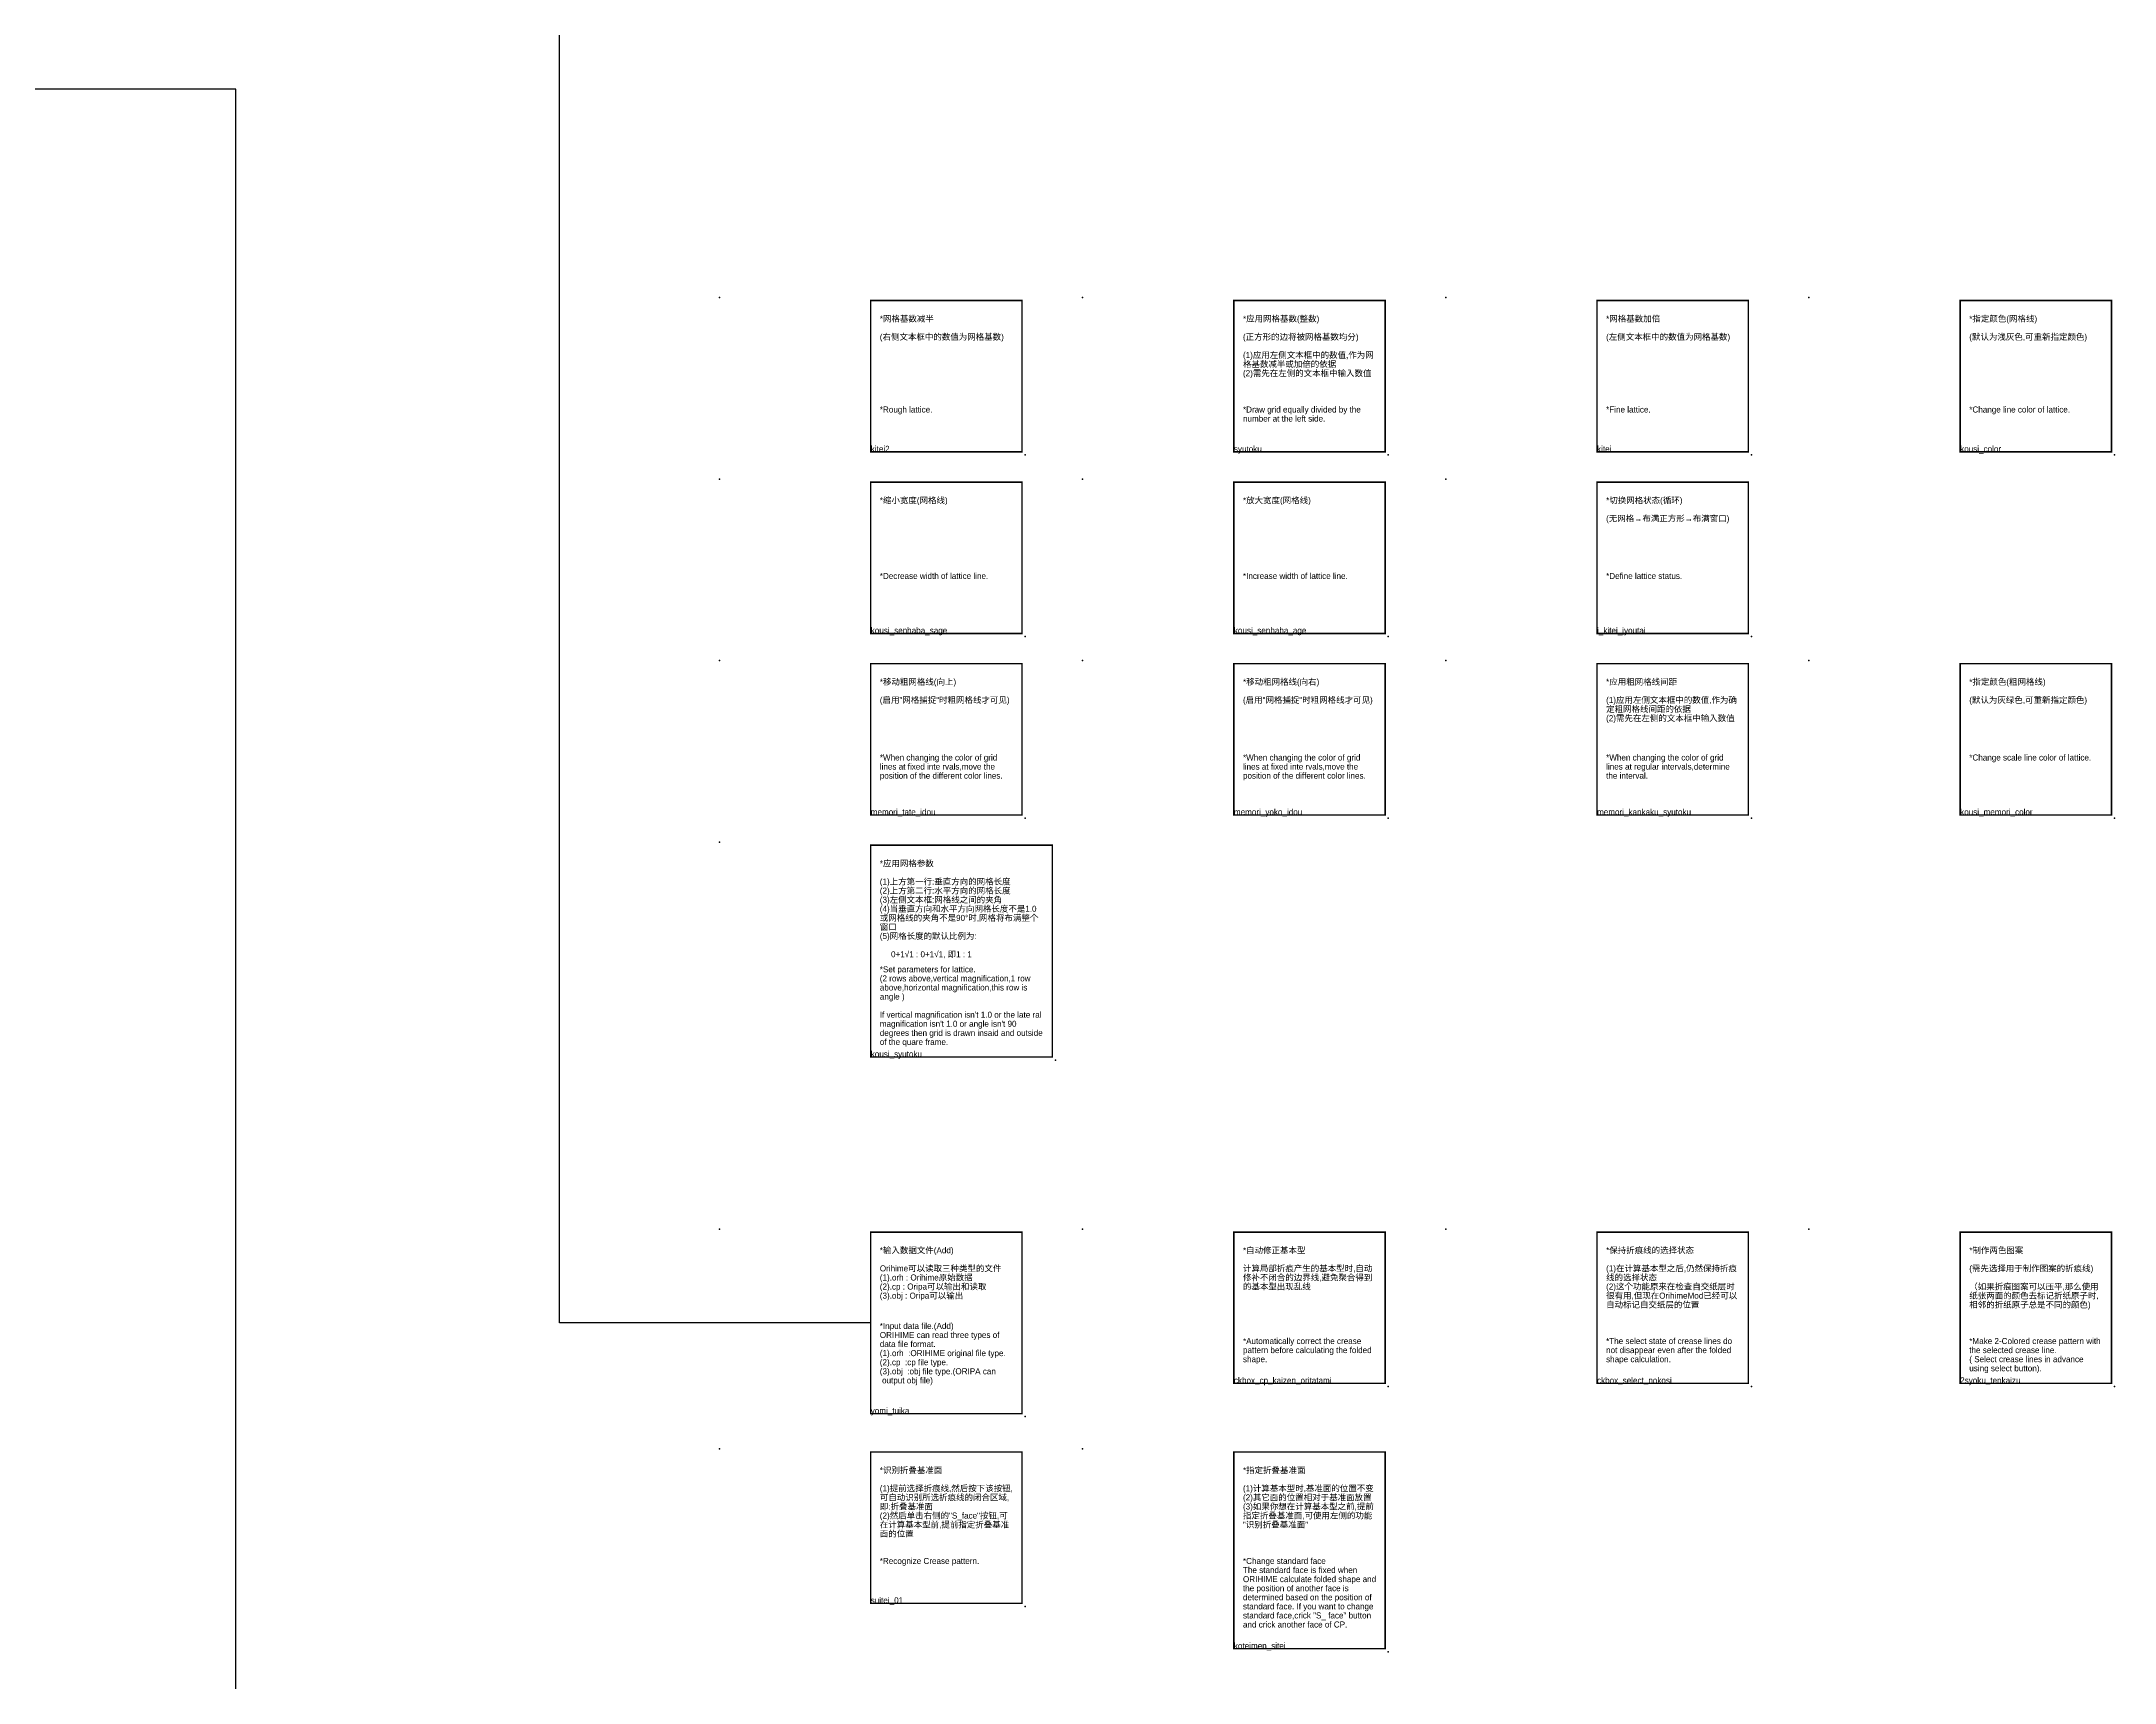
# Model space of a CAD drawing. Header units: millimetres. Extents: x -1842 to 3667, y -2745 to 2263.
# Drawn here: x 1054 to 1739, y -2146 to -1604 of the extents above; entities that cross this region are included whole.
import ezdxf

# ---------------------------------------------------------------- set-up
doc = ezdxf.new("R2010")
doc.units = ezdxf.units.MM
doc.header["$LTSCALE"] = 1000
doc.layers.add('1-中文', color=7, linetype='Continuous', lineweight=25)
doc.layers.add('2-英文', color=250, linetype='Continuous', lineweight=25)
doc.layers.add('3-图名', color=6, linetype='Continuous', plot=False, transparency=0.5)
doc.layers.add('4-图框', color=7, linetype='Continuous', true_color=0x81cde4)
doc.styles.add('kucha制图', font='')
doc.styles.get('kucha制图').set_extended_font_data('思源黑体 CN Regular')

# ---------------------------------------------------------------- blocks, each defined once
blk = doc.blocks.new('*U15')
at = {"color": 0, "const_width": 0.5}
blk.add_lwpolyline([(0, -50), (50, -50), (50, 0), (0, 0)], close=True, dxfattribs=at)
at = {"color": 8}
for p in [(-50, 1), (51, -51)]:
    blk.add_point(p, dxfattribs=at)
blk = doc.blocks.new('*U7')
at = {"color": 0, "const_width": 0.5}
blk.add_lwpolyline([(0, -70), (60, -70), (60, 0), (0, 0)], close=True, dxfattribs=at)
at = {"color": 8}
for p in [(-50, 1), (61, -71)]:
    blk.add_point(p, dxfattribs=at)
blk = doc.blocks.new('*U14')
at = {"color": 0, "const_width": 0.5}
blk.add_lwpolyline([(0, -60), (50, -60), (50, 0), (0, 0)], close=True, dxfattribs=at)
at = {"color": 8}
for p in [(-50, 1), (51, -61)]:
    blk.add_point(p, dxfattribs=at)
blk = doc.blocks.new('*U12')
at = {"color": 0, "const_width": 0.5}
blk.add_lwpolyline([(0, -65), (50, -65), (50, 0), (0, 0)], close=True, dxfattribs=at)
at = {"color": 8}
for p in [(-50, 1), (51, -66)]:
    blk.add_point(p, dxfattribs=at)
blk = doc.blocks.new('图名')
at = {"layer": '3-图名', "ltscale": 8, "style": 'kucha制图', "flags": 8}
blk.add_attdef('图名', (0, 0), '', height=2, dxfattribs=at)

msp = doc.modelspace()

# ---------------------------------------------------------------- linework, layer by layer
at = {"color": 6}
for points in [[(1327.93, -2027.41), (1225.05, -2027.41), (1225.05, -1512.41), (-1526.76, -1512.41), (-1526.76, -1714.57)], [(1327.93, -2356.83), (1118.17, -2356.83), (1118.17, -1619.75), (-376.32, -1619.75), (-376.32, -1714.57)]]:
    msp.add_lwpolyline(points, dxfattribs=at)

# ---------------------------------------------------------------- block references
at = {"layer": '3-图名'}
ref = msp.add_blockref('图名', (1327.93, -1739.57), dxfattribs=at)
ref.add_attrib('图名', 'kitei2', (1327.93, -1739.57), dxfattribs={"ltscale": 8, "height": 2, "style": 'kucha制图'})
ref = msp.add_blockref('图名', (1447.93, -1739.57), dxfattribs=at)
ref.add_attrib('图名', 'syutoku', (1447.93, -1739.57), dxfattribs={"ltscale": 8, "height": 2, "style": 'kucha制图'})
ref = msp.add_blockref('图名', (1567.93, -1739.57), dxfattribs=at)
ref.add_attrib('图名', 'kitei', (1567.93, -1739.57), dxfattribs={"ltscale": 8, "height": 2, "style": 'kucha制图'})
ref = msp.add_blockref('图名', (1687.93, -1739.57), dxfattribs=at)
ref.add_attrib('图名', 'kousi_color', (1687.93, -1739.57), dxfattribs={"ltscale": 8, "height": 2, "style": 'kucha制图'})
ref = msp.add_blockref('图名', (1327.93, -1799.57), dxfattribs=at)
ref.add_attrib('图名', 'kousi_senhaba_sage', (1327.93, -1799.57), dxfattribs={"ltscale": 8, "height": 2, "style": 'kucha制图'})
ref = msp.add_blockref('图名', (1447.93, -1799.57), dxfattribs=at)
ref.add_attrib('图名', 'kousi_senhaba_age', (1447.93, -1799.57), dxfattribs={"ltscale": 8, "height": 2, "style": 'kucha制图'})
ref = msp.add_blockref('图名', (1567.93, -1799.57), dxfattribs=at)
ref.add_attrib('图名', 'i_kitei_jyoutai', (1567.93, -1799.57), dxfattribs={"ltscale": 8, "height": 2, "style": 'kucha制图'})
ref = msp.add_blockref('图名', (1327.93, -1859.57), dxfattribs=at)
ref.add_attrib('图名', 'memori_tate_idou', (1327.93, -1859.57), dxfattribs={"ltscale": 8, "height": 2, "style": 'kucha制图'})
ref = msp.add_blockref('图名', (1447.93, -1859.57), dxfattribs=at)
ref.add_attrib('图名', 'memori_yoko_idou', (1447.93, -1859.57), dxfattribs={"ltscale": 8, "height": 2, "style": 'kucha制图'})
ref = msp.add_blockref('图名', (1567.93, -1859.57), dxfattribs=at)
ref.add_attrib('图名', 'memori_kankaku_syutoku', (1567.93, -1859.57), dxfattribs={"ltscale": 8, "height": 2, "style": 'kucha制图'})
ref = msp.add_blockref('图名', (1687.93, -1859.57), dxfattribs=at)
ref.add_attrib('图名', 'kousi_memori_color', (1687.93, -1859.57), dxfattribs={"ltscale": 8, "height": 2, "style": 'kucha制图'})
ref = msp.add_blockref('图名', (1327.93, -1939.57), dxfattribs=at)
ref.add_attrib('图名', 'kousi_syutoku', (1327.93, -1939.57), dxfattribs={"ltscale": 8, "height": 2, "style": 'kucha制图'})
ref = msp.add_blockref('图名', (1447.93, -2047.41), dxfattribs=at)
ref.add_attrib('图名', 'ckbox_cp_kaizen_oritatami', (1447.93, -2047.41), dxfattribs={"ltscale": 8, "height": 2, "style": 'kucha制图'})
ref = msp.add_blockref('图名', (1567.93, -2047.41), dxfattribs=at)
ref.add_attrib('图名', 'ckbox_select_nokosi', (1567.93, -2047.41), dxfattribs={"ltscale": 8, "height": 2, "style": 'kucha制图'})
ref = msp.add_blockref('图名', (1687.93, -2047.41), dxfattribs=at)
ref.add_attrib('图名', '2syoku_tenkaizu', (1687.93, -2047.41), dxfattribs={"ltscale": 8, "height": 2, "style": 'kucha制图'})
ref = msp.add_blockref('图名', (1327.93, -2057.41), dxfattribs=at)
ref.add_attrib('图名', 'yomi_tuika', (1327.93, -2057.41), dxfattribs={"ltscale": 8, "height": 2, "style": 'kucha制图'})
ref = msp.add_blockref('图名', (1327.93, -2120.09), dxfattribs=at)
ref.add_attrib('图名', 'suitei_01', (1327.93, -2120.09), dxfattribs={"ltscale": 8, "height": 2, "style": 'kucha制图'})
ref = msp.add_blockref('图名', (1447.93, -2135.09), dxfattribs=at)
ref.add_attrib('图名', 'koteimen_sitei', (1447.93, -2135.09), dxfattribs={"ltscale": 8, "height": 2, "style": 'kucha制图'})
at = {"layer": '4-图框'}
for name, p in [('*U15', (1327.93, -1689.57)), ('*U15', (1447.93, -1689.57)), ('*U15', (1567.93, -1689.57)), ('*U15', (1687.93, -1689.57)), ('*U15', (1327.93, -1749.57)), ('*U15', (1447.93, -1749.57)), ('*U15', (1567.93, -1749.57)), ('*U15', (1327.93, -1809.57)), ('*U15', (1447.93, -1809.57)), ('*U15', (1567.93, -1809.57)), ('*U15', (1687.93, -1809.57)), ('*U7', (1327.93, -1869.57)), ('*U14', (1327.93, -1997.41)), ('*U15', (1447.93, -1997.41)), ('*U15', (1567.93, -1997.41)), ('*U15', (1687.93, -1997.41)), ('*U15', (1327.93, -2070.09)), ('*U12', (1447.93, -2070.09))]:
    msp.add_blockref(name, p, dxfattribs=at)

# ---------------------------------------------------------------- texts
at = {"layer": '1-中文', "char_height": 2, "attachment_point": 1, "line_spacing_factor": 0.9, "style": 'kucha制图'}
for s, width, heights, insert in [('*网格基数减半\\P\\P(右侧文本框中的数值为网格基数)', 44, [0], (1330.93, -1694.57)), ('*应用网格基数(整数)\\P\\P(正方形的边将被网格基数均分)\\P\\P(1)应用左侧文本框中的数值,作为网格基数减半或加倍的依据\\P(2)需先在左侧的文本框中输入数值', 44, [0], (1450.93, -1694.57)), ('*网格基数加倍\\P\\P(左侧文本框中的数值为网格基数)', 44, [0], (1570.93, -1694.57)), ('*指定颜色(网格线)\\P\\P(默认为浅灰色,可重新指定颜色)', 44, [0], (1690.93, -1694.57)), ('*缩小宽度(网格线)', 44, [0], (1330.93, -1754.57)), ('*放大宽度(网格线)', 44, [0], (1450.93, -1754.57)), ('*切换网格状态(循环)\\P\\P(无网格→布满正方形→布满窗口)', 44, [0], (1570.93, -1754.57)), ('*移动粗网格线(向上)\\P\\P(启用"网格捕捉"时粗网格线才可见)', 44, [0], (1330.93, -1814.57)), ('*移动粗网格线(向右)\\P\\P(启用"网格捕捉"时粗网格线才可见)', 44, [0], (1450.93, -1814.57)), ('*应用粗网格线间距\\P\\P(1)应用左侧文本框中的数值,作为确定粗网格线间距的依据\\P(2)需先在左侧的文本框中输入数值', 44, [0], (1570.93, -1814.57)), ('*指定颜色(粗网格线)\\P\\P(默认为灰绿色,可重新指定颜色)', 44, [0], (1690.93, -1814.57)), ('*应用网格参数\\P\\P(1)上方第一行:垂直方向的网格长度\\P(2)上方第二行:水平方向的网格长度\\P(3)左侧文本框:网格线之间的夹角\\P(4)当垂直方向和水平方向网格长度不是1.0或网格线的夹角不是90°时,网格将布满整个窗口\\P(5)网格长度的默认比例为:\\P\\P     0+1√1 : 0+1√1, 即1 : 1', 54, [0], (1330.93, -1874.57)), ('*输入数据文件(Add)\\P\\POrihime可以读取三种类型的文件\\P(1).orh : Orihime原始数据\\P(2).cp : Oripa可以输出和读取\\P(3).obj : Oripa可以输出', 44, [0], (1330.93, -2002.41)), ('*自动修正基本型\\P\\P计算局部折痕产生的基本型时,自动修补不闭合的边界线,避免聚合得到的基本型出现乱线', 44, [31.93], (1450.93, -2002.41)), ('*保持折痕线的选择状态\\P\\P(1)在计算基本型之后,仍然保持折痕线的选择状态\\P(2)这个功能原来在检查自交纸层时很有用,但现在OrihimeMod已经可以自动标记自交纸层的位置', 44, [0], (1570.93, -2002.41)), ('*制作两色图案\\P\\P(需先选择用于制作图案的折痕线)\\P\\P（如果折痕图案可以压平,那么使用纸张两面的颜色去标记折纸原子时,相邻的折纸原子总是不同的颜色)', 44, [0], (1690.93, -2002.41)), ('*识别折叠基准面\\P\\P(1)提前选择折痕线,然后按下该按钮,可自动识别所选折痕线的闭合区域,\\P即:折叠基准面\\P(2)然后单击右侧的"S_face"按钮,可在计算基本型前,提前指定折叠基准面的位置', 44, [0], (1330.93, -2075.09)), ('*指定折叠基准面\\P\\P(1)计算基本型时,基准面的位置不变\\P(2)其它面的位置相对于基准面放置\\P(3)如果你想在计算基本型之前,提前指定折叠基准面,可使用左侧的功能\\P"识别折叠基准面"', 44, [0], (1450.93, -2075.09))]:
    msp.add_mtext_dynamic_manual_height_columns(s, width=width, gutter_width=12.5, heights=heights, dxfattribs=dict(at, insert=insert))
at = {"layer": '2-英文', "char_height": 2, "attachment_point": 1, "line_spacing_factor": 0.9, "style": 'kucha制图'}
for s, width, insert in [('*Rough lattice.', 43.8707, (1330.93, -1724.57)), ('*Draw grid equally divided by the number at the left side.', 43.8707, (1450.93, -1724.57)), ('*Fine lattice.', 43.8707, (1570.93, -1724.57)), ('*Change line color of lattice.', 43.8707, (1690.93, -1724.57)), ('*Decrease width of lattice line.', 43.8707, (1330.93, -1779.57)), ('*Increase width of lattice line.', 43.8707, (1450.93, -1779.57)), ('*Define lattice status.', 43.8707, (1570.93, -1779.57)), ('*When changing the color of grid lines at fixed inte rvals,move the position of the different color lines.', 43.8707, (1330.93, -1839.57)), ('*When changing the color of grid lines at fixed inte rvals,move the position of the different color lines.', 43.8707, (1450.93, -1839.57)), ('*When changing the color of grid lines at regular intervals,determine the interval.', 43.8707, (1570.93, -1839.57)), ('*Change scale line color of lattice.', 43.8707, (1690.93, -1839.57)), ("*Set parameters for lattice.\\P(2 rows above,vertical magnification,1 row above,horizontal magnification,this row is angle )\\P\\PIf vertical magnification isn't 1.0 or the late ral magnification isn't 1.0 or angle isn't 90 degrees then grid is drawn insaid and outside of the quare frame.", 53.8707, (1330.93, -1909.57)), ('*Input data file.(Add)\\PORIHIME can read three types of data file format.\\P(1).orh  :ORIHIME original file type.\\P(2).cp  :cp file type.\\P(3).obj  :obj file type.(ORIPA can \\P output obj file)', 45, (1330.93, -2027.41)), ('*Automatically correct the crease pattern before calculating the folded shape.', 43.8707, (1450.93, -2032.41)), ('*The select state of crease lines do not disappear even after the folded shape calculation.', 43.8707, (1570.93, -2032.41)), ('*Make 2-Colored crease pattern with the selected crease line.\\P( Select crease lines in advance\\Pusing select button).', 43.8707, (1690.93, -2032.41)), ('*Recognize Crease pattern.', 43.8707, (1330.93, -2105.09)), ('*Change standard face\\PThe standard face is fixed when ORIHIME calculate folded shape and the position of another face is determined based on the position of standard face. If you want to change standard face,crick "S_ face" button and crick another face of CP.', 45, (1450.93, -2105.09))]:
    msp.add_mtext_dynamic_manual_height_columns(s, width=width, gutter_width=12.5, heights=[0], dxfattribs=dict(at, insert=insert))

doc.saveas('drawing.dxf')
